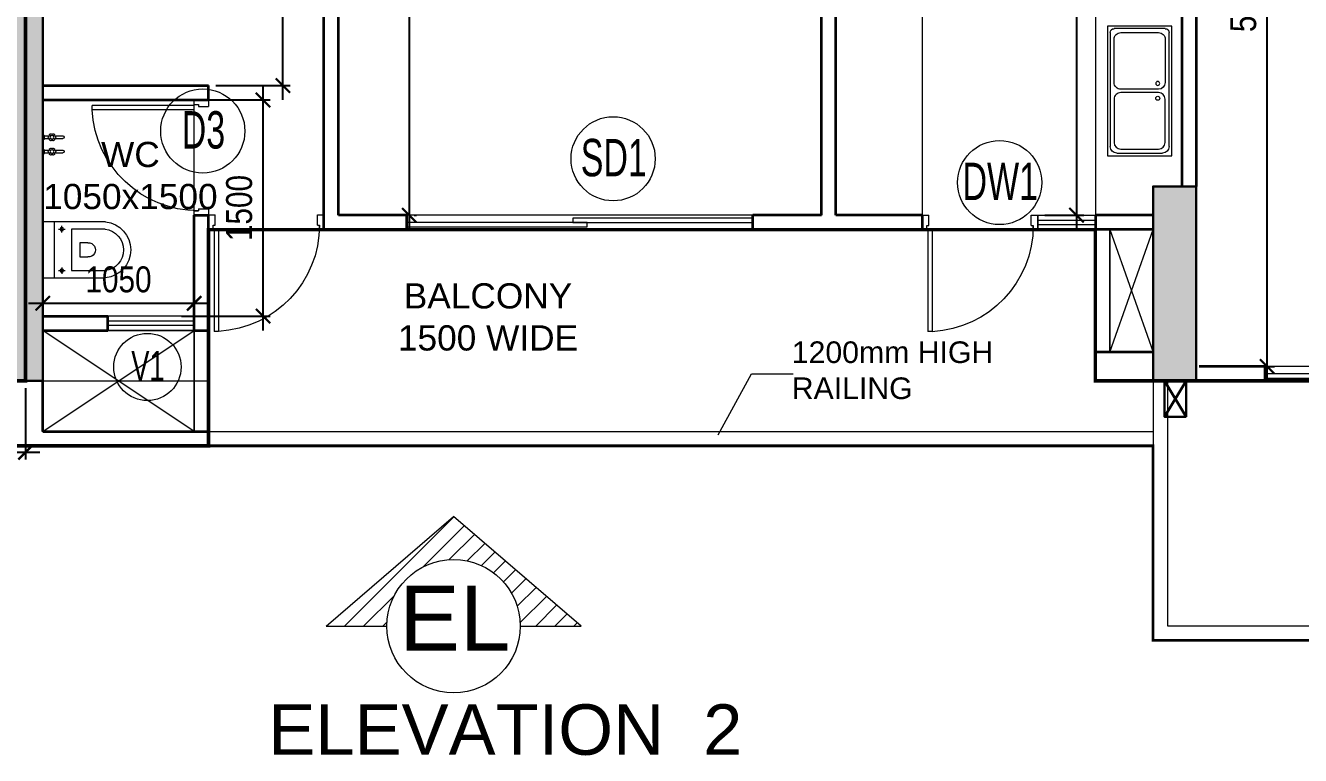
# Model space of a CAD drawing. Header units: millimetres. Extents: x 3650 to 49311, y 3096 to 28325.
# Drawn here: x 29706 to 38549, y 3882 to 8947 of the extents above; entities that cross this region are included whole.
import ezdxf
from ezdxf.enums import TextEntityAlignment as Align

# ---------------------------------------------------------------- set-up
doc = ezdxf.new("R2010")
doc.units = ezdxf.units.MM
doc.linetypes.add('DASHDOT', pattern=[1, 0.5, -0.25, 0, -0.25])
for name, color, linetype, lineweight in [('-cutout', 30, 'Continuous', 30), ('13SC1', 7, 'Continuous', 15), ('25GR1', 7, 'Continuous', 15), ('DIM', 23, 'Continuous', 25), ('DIM 02', 13, 'Continuous', 15), ('DOOR', 36, 'Continuous', 15), ('FIXTURE', 8, 'Continuous', 9), ('GPMTAG', 7, 'Continuous', 15), ('HATCH', 8, 'Continuous', 13), ('Railing', 34, 'Continuous', 20), ('S-COLUMN HATCH', 254, 'Continuous', 13), ('S-TYPICAL COLUMN', 240, 'Continuous', 30), ('SECTION LINE', 7, 'DASHDOT', 35), ('TEXT', 7, 'Continuous', 20), ('WALL', 40, 'Continuous', 35), ('WIN', 142, 'Continuous', 20)]:
    doc.layers.add(name, color=color, linetype=linetype, lineweight=lineweight)
doc.layers.add('AREA', color=1, linetype='Continuous')
doc.styles.add('arial', font='arial.ttf', dxfattribs={"width": 0.75})
doc.styles.add('ARIAL-NARROW', font='')
doc.styles.get("Standard").update_dxf_attribs({"font": 'arial.ttf'})
doc.styles.add('STYOTY', font='ROMANS.shx', dxfattribs={"width": 0.65, "height": 200})
doc.styles.get('ARIAL-NARROW').set_extended_font_data('Arial Narrow')
doc.dimstyles.new('MM 75', dxfattribs={"dimscale": 100, "dimtxt": 1.8, "dimasz": 1, "dimexe": 0.5, "dimexo": 0.5, "dimgap": 0.75, "dimtad": 1, "dimdec": 4, "dimdsep": 46, "dimtxsty": 'ARIAL-NARROW', "dimblk": 'ARCHTICK', "dimcen": -3, "dimdle": 1, "dimadec": 0, "dimazin": 0, "dimtfac": 1, "dimtdec": 4, "dimtofl": 0, "dimtmove": 1, "dimatfit": 3, "dimfxl": 1, "dimtolj": 1, "dimtzin": 0, "dimlwd": -1, "dimlwe": -1, "dimarcsym": 0})
doc.dimstyles.new('SUB- DIM 2', dxfattribs={"dimscale": 200, "dimtxt": 2, "dimasz": 1, "dimexe": 1, "dimexo": 1, "dimgap": 0.5, "dimtad": 1, "dimdec": 4, "dimrnd": 5, "dimdsep": 46, "dimtxsty": 'arial', "dimblk": 'ARCHTICK', "dimcen": -1.5, "dimdle": 1, "dimadec": 0, "dimazin": 0, "dimtfac": 1, "dimtdec": 4, "dimtofl": 0, "dimtmove": 1, "dimatfit": 3, "dimldrblk": 'DOTSMALL', "dimfxl": 1, "dimtolj": 1, "dimtzin": 0, "dimlwd": 13, "dimlwe": 13, "dimarcsym": 0})

# ---------------------------------------------------------------- blocks, each defined once
blk = doc.blocks.new('G$C249D5FE5')
at = {"layer": 'S-COLUMN HATCH'}
h = blk.add_hatch(color=256, dxfattribs=at)
h.dxf.hatch_style = 1
h.paths.add_polyline_path([(24635, 5225), (24875, 5225), (24875, 25), (24635, 25)])
h = blk.add_hatch(color=256, dxfattribs=at)
h.dxf.hatch_style = 1
h.paths.add_polyline_path([(32875, 1375), (32575, 1375), (32575, 25), (32875, 25)])
h = blk.add_hatch(color=256, dxfattribs=at)
h.dxf.hatch_style = 1
h.paths.add_polyline_path([(32875, 1375), (32575, 1375), (32575, 25), (32875, 25)])
at = {"layer": 'S-TYPICAL COLUMN', "ltscale": 500, "elevation": 0}
for points in [[(24635, 5225), (24875, 5225), (24875, 25), (24635, 25)], [(32875, 1375), (32575, 1375), (32575, 25), (32875, 25)], [(32875, 1375), (32575, 1375), (32575, 25), (32875, 25)]]:
    blk.add_lwpolyline(points, close=True, dxfattribs=at)
blk = doc.blocks.new('otyd')
at = {"layer": '13SC1', "color": 7}
blk.add_circle((0, 0), 250, dxfattribs=at)
at = {"layer": '25GR1', "color": 1, "true_color": 0xf00000, "style": 'STYOTY', "width": 0.65, "flags": 1}
for tag, p in [('01', (0, -94.2)), ('02', (3.2, -587.9))]:
    blk.add_attdef(tag, text='', height=200, dxfattribs=at).set_placement(p, align=Align.CENTER)
blk = doc.blocks.new('A$C5ED40C61')
for p, q in [((0, 900), (0, 0)), ((445.8, 900), (0, 900)), ((445.8, 0), (445.8, 900)), ((18.3, 835.8), (18.3, 45.8)), ((45.8, 808.3), (45.8, 507.5)), ((381.7, 881.7), (64.2, 881.7)), ((354.2, 854.2), (91.7, 854.2)), ((400, 507.5), (400, 808.3)), ((427.5, 45.8), (427.5, 835.8)), ((91.7, 461.7), (354.2, 461.7)), ((45.8, 91.7), (45.8, 392.5)), ((91.7, 438.3), (354.2, 438.3)), ((400, 392.5), (400, 91.7)), ((0, 0), (445.8, 0)), ((45.8, 18.3), (400, 18.3)), ((354.2, 45.8), (91.7, 45.8))]:
    blk.add_line(p, q)
at = {"extrusion": (0, 0, -1)}
for centre, major_axis, start_param, end_param in [((64.2, 835.8), (-32.4, 32.4), 5.497787, 7.068583), ((381.7, 835.8), (32.4, 32.4), -0.785398, 0.785398), ((91.7, 392.5), (-32.4, 32.4), -0.785398, 0.785398), ((97.5, 398.7), (-9.72, 9.72), 0.785398, 7.068583), ((354.2, 392.5), (-32.4, -32.4), 2.356194, 3.926991), ((91.7, 91.7), (32.4, 32.4), 2.356194, 3.926991), ((354.2, 91.7), (-32.4, 32.4), 2.356194, 3.926991), ((45.8, 45.8), (-19.4, 19.4), 3.926991, 5.497787), ((400, 45.8), (19.4, 19.4), 0.785398, 2.356194)]:
    blk.add_ellipse(centre, major_axis=major_axis, ratio=1, start_param=start_param, end_param=end_param, dxfattribs=at)
for centre, major_axis, start_param, end_param in [((91.7, 808.3), (-32.4, 32.4), -0.785398, 0.785398), ((354.2, 808.3), (32.4, 32.4), 5.497787, 7.068583), ((91.7, 507.5), (-32.4, -32.4), -0.785398, 0.785398), ((97.5, 501.3), (-9.72, -9.72), 0.785398, 7.068583), ((354.2, 507.5), (-32.4, 32.4), 2.356194, 3.926991)]:
    blk.add_ellipse(centre, major_axis=major_axis, ratio=1, start_param=start_param, end_param=end_param)
blk = doc.blocks.new('d900')
for p, q in [((42.4, 115), (42.4, 908.9)), ((77.4, 908.9), (42.4, 908.9)), ((77.4, 115), (77.4, 908.9)), ((0, 115), (35, 115)), ((0, 115), (0, 0)), ((35, 115), (35, 80)), ((42.4, 115), (77.4, 115)), ((865, 115), (865, 80)), ((865, 115), (900, 115)), ((900, 115), (900, 0)), ((0, 0), (50, 0)), ((35, 80), (50, 80)), ((50, 80), (50, 0)), ((850, 80), (865, 80)), ((850, 80), (850, 0)), ((850, 0), (900, 0))]:
    blk.add_line(p, q)
blk.add_arc((35, 80), 830, 0, 87.07135)
blk = doc.blocks.new('A-CL9-P-Plans$0$level-10$0$wc hdsfgkjshgkjfgkjdghjkfgh_1_3')
at = {"layer": 'FIXTURE'}
for p, q in [((-0.763, 0), (-0.763, -1.711)), ((0.763, 0), (-0.763, 0)), ((-0.763, -0.322), (0.763, -0.322)), ((0.763, -1.711), (0.763, 0)), ((-0.566, -0.786), (-0.566, -1.699)), ((0.566, -0.786), (-0.566, -0.786)), ((0.566, -1.699), (0.566, -0.786))]:
    blk.add_line(p, q, dxfattribs=at)
at = {"layer": 'FIXTURE', "lineweight": 13}
for p, q in [((-0.477, -0.518), (-0.655, -0.518)), ((-0.566, -0.429), (-0.566, -0.607)), ((0.477, -0.518), (0.655, -0.518)), ((0.566, -0.429), (0.566, -0.607)), ((-0.193, -1.009), (-0.193, -1.233)), ((0.193, -1.009), (-0.193, -1.009)), ((0.193, -1.233), (0.193, -1.009))]:
    blk.add_line(p, q, dxfattribs=at)
at = {"layer": 'FIXTURE', "extrusion": (0, 0, -1)}
for centre in [(0.566, -0.518), (-0.566, -0.518)]:
    blk.add_circle(centre, 0.0484, dxfattribs=at)
at = {"layer": 'FIXTURE', "lineweight": 13, "extrusion": (0, 0, -1)}
blk.add_arc((0, -1.246), 0.193, 176.1978, 3.8022, dxfattribs=at)
at = {"layer": 'FIXTURE', "extrusion": (0, 0, -1)}
for radius, start, end in [(0.767, 185.8455, 354.1545), (0.57, 186.5718, 353.4282)]:
    blk.add_arc((0, -1.633), radius, start, end, dxfattribs=at)
blk = doc.blocks.new('A$C6D91053F')
at = {"layer": 'FIXTURE'}
for p, q in [((16, 80.5), (16, 138.8)), ((35.1, 80.5), (35.1, 138.8)), ((115.9, 80.5), (115.9, 138.8)), ((135.1, 80.5), (135.1, 138.8)), ((0, 3.2), (51.1, 3.2)), ((0, 0), (0, 3.2)), ((0, 0), (51.1, 0)), ((12.8, 5.6), (12.8, 12.8)), ((12.8, 12.8), (38.3, 12.8)), ((16, 12.8), (16, 47.3)), ((19.2, 6.2), (19.2, 12.8)), ((31.9, 6.2), (31.9, 12.8)), ((35.1, 12.8), (35.1, 47.3)), ((38.3, 5.6), (38.3, 12.8)), ((51.1, 0), (51.1, 3.2)), ((99.9, 3.2), (99.9, 0)), ((99.9, 3.2), (151.1, 3.2)), ((99.9, 0), (151.1, 0)), ((112.7, 12.8), (138.3, 12.8)), ((112.7, 5.6), (112.7, 12.8)), ((115.9, 12.8), (115.9, 47.3)), ((119.1, 6.2), (119.1, 12.8)), ((131.9, 6.2), (131.9, 12.8)), ((135.1, 12.8), (135.1, 47.3)), ((138.3, 5.6), (138.3, 12.8)), ((151.1, 3.2), (151.1, 0))]:
    blk.add_line(p, q, dxfattribs=at)
for centre in [(25.6, 63.9), (125.5, 63.9)]:
    blk.add_circle(centre, 12.8, dxfattribs=at)
for centre, radius, start, end in [((25.6, 138.8), 9.58, 0, 180), ((20.7, 87.3), 1.6, 101.80513, 189.51269), ((25.6, 63.9), 25.6, 78.19487, 101.80513), ((30.5, 87.3), 1.6, 350.48731, 78.19487), ((125.5, 138.8), 9.58, 0, 180), ((120.6, 87.3), 1.6, 101.80513, 189.51269), ((125.5, 63.9), 25.6, 78.19487, 101.80513), ((130.4, 87.3), 1.6, 350.48731, 78.19487), ((25.6, -97.4), 103.8, 75.74997, 104.25003), ((2.8, 71.4), 1.6, 161.80513, 249.51268), ((2.8, 56.4), 1.6, 110.48732, 198.19487), ((25.6, 63.9), 25.6, 138.19487, 161.80513), ((25.6, 63.9), 25.6, 198.19487, 221.80513), ((0, 63.9), 6.39, 290.48732, 69.51268), ((7.7, 79.9), 1.6, 50.48732, 138.19487), ((7.7, 47.9), 1.6, 221.80513, 309.51268), ((12.8, 86), 6.39, 230.48732, 9.51269), ((12.8, 41.8), 6.39, 350.48731, 129.51268), ((20.7, 40.4), 1.6, 170.48731, 258.19487), ((25.6, 63.9), 25.6, 258.19487, 281.80513), ((30.5, 40.4), 1.6, 281.80513, 9.51269), ((38.3, 86), 6.39, 170.48731, 309.51268), ((38.3, 41.8), 6.39, 50.48732, 189.51269), ((43.4, 79.9), 1.6, 41.80513, 129.51268), ((43.4, 47.9), 1.6, 230.48732, 318.19487), ((25.6, 63.9), 25.6, 18.19487, 41.80513), ((25.6, 63.9), 25.6, 318.19487, 341.80513), ((51.1, 63.9), 6.39, 110.48732, 249.51268), ((48.3, 71.4), 1.6, 290.48732, 18.19487), ((48.3, 56.4), 1.6, 341.80513, 69.51268), ((125.5, -97.4), 103.8, 75.74997, 104.25003), ((102.7, 71.4), 1.6, 161.80513, 249.51268), ((102.7, 56.4), 1.6, 110.48732, 198.19487), ((125.5, 63.9), 25.6, 138.19487, 161.80513), ((125.5, 63.9), 25.6, 198.19487, 221.80513), ((99.9, 63.9), 6.39, 290.48732, 69.51268), ((107.6, 79.9), 1.6, 50.48732, 138.19487), ((107.6, 47.9), 1.6, 221.80513, 309.51268), ((112.7, 86), 6.39, 230.48732, 9.51269), ((112.7, 41.8), 6.39, 350.48731, 129.51268), ((120.6, 40.4), 1.6, 170.48731, 258.19487), ((125.5, 63.9), 25.6, 258.19487, 281.80513), ((130.4, 40.4), 1.6, 281.80513, 9.51269), ((138.3, 86), 6.39, 170.48731, 309.51268), ((138.3, 41.8), 6.39, 50.48732, 189.51269), ((143.4, 79.9), 1.6, 41.80513, 129.51268), ((143.4, 47.9), 1.6, 230.48732, 318.19487), ((125.5, 63.9), 25.6, 18.19487, 41.80513), ((125.5, 63.9), 25.6, 318.19487, 341.80513), ((151.1, 63.9), 6.39, 110.48732, 249.51268), ((148.3, 71.4), 1.6, 290.48732, 18.19487), ((148.3, 56.4), 1.6, 341.80513, 69.51268)]:
    blk.add_arc(centre, radius, start, end, dxfattribs=at)
blk = doc.blocks.new('G$C30D462EE')
at = {"layer": 'DOOR', "ltscale": 0.6}
for p, q in [((-14460, 8100), (-15260, 8100, 0)), ((-9510, 8100), (-10310, 8100)), ((-15360, 8000, 0), (-15360, 7200, 0))]:
    blk.add_line(p, q, dxfattribs=at)
at = {"layer": 'FIXTURE'}
for p, q in [((-10310, 4950), (-10310, 8000)), ((-9110, 4400, 0), (-9110, 8000))]:
    blk.add_line(p, q, dxfattribs=at)
at = {"layer": 'HATCH', "linetype": 'Continuous'}
for p, q in [((-15360, 9500), (-16410, 8800, 0)), ((-16410, 9500), (-15360, 8800, 0)), ((-9010, 8100, 0), (-8710, 8950, 0)), ((-9010, 8950, 0), (-8710, 8100, 0))]:
    blk.add_line(p, q, dxfattribs=at)
at = {"layer": 'Railing'}
for p, q in [((-8710, 9150), (-8710, 10950)), ((-8710, 10950, 0), (750, 10950, 0)), ((-8610, 9150), (-8610, 10850)), ((-8610, 10850, 0), (650, 10850, 0)), ((-15260, 9600), (-8710, 9600)), ((-15360, 8800, 0), (-15360, 9500)), ((-15260, 9500), (-8710, 9500)), ((-15260, 8800, 0), (-15260, 9500)), ((-9110, 8100, 0), (-9110, 8950, 0)), ((-9010, 8100, 0), (-9010, 8950, 0))]:
    blk.add_line(p, q, dxfattribs=at)
at = {"layer": 'WALL'}
for p, q in [((-16650, 9600), (-15260, 9600)), ((-15260, 9500), (-15260, 9600)), ((-16410, 9500), (-16410, 9150, 0)), ((-16410, 9500), (-15260, 9500)), ((-9110, 8950, 0), (-9110, 9150, 0)), ((-8710, 9150, 0), (-9110, 9150, 0)), ((-7935, 9150), (-8710, 9150)), ((-7935, 9050), (-7935, 9150)), ((-7935, 9050), (-8390, 9050)), ((-8710, 8950, 0), (-9110, 8950, 0)), ((-16410, 8800, 0), (-15960, 8800, 0)), ((-15960, 8800, 0), (-15960, 8700, 0)), ((-15360, 8800, 0), (-15360, 8000, 0)), ((-15360, 8800, 0), (-15260, 8800, 0)), ((-15260, 8800, 0), (-15260, 8000, 0)), ((-15260, 8800, 0), (-15260, 8800, 0)), ((-16410, 8700, 0), (-15960, 8700, 0)), ((-14460, 8100, 0), (-14460, 4050, 0)), ((-13885, 8100), (-14460, 8100, 0)), ((-13885, 8100), (-13885, 8000)), ((-10310, 8100), (-11485, 8100)), ((-11485, 8100), (-11485, 8000)), ((-10310, 8100), (-10410, 8100)), ((-10310, 8000), (-10310, 8100)), ((-8710, 8100, 0), (-9110, 8100)), ((-9110, 8000), (-9110, 8100)), ((-15360, 8000, 0), (-15260, 8000, 0)), ((-14360, 8000), (-14360, 4150)), ((-13885, 8000), (-14360, 8000)), ((-11010, 8000), (-11485, 8000)), ((-11010, 8000), (-11010, 4150)), ((-10310, 8000), (-10910, 8000)), ((-10910, 8000), (-10910, 4050)), ((-8710, 8000, 0), (-9110, 8000)), ((-8510, 4400, 0), (-8510, 7800, 0)), ((-8410, 4400, 0), (-8410, 7800, 0)), ((-16410, 7200, 0), (-15260, 7200, 0)), ((-15260, 7200, 0), (-15260, 7100, 0)), ((-16410, 7100, 0), (-15260, 7100, 0))]:
    blk.add_line(p, q, dxfattribs=at)
at = {"layer": 'WIN'}
for p, q in [((-5535, 9150), (-7935, 9150)), ((-5535, 9050), (-7935, 9050)), ((-15360, 8800, 0), (-15960, 8800, 0)), ((-15360, 8765, 0), (-15960, 8765, 0)), ((-15360, 8735, 0), (-15960, 8735, 0)), ((-15360, 8700, 0), (-15960, 8700, 0)), ((-11485, 8100), (-13885, 8100)), ((-9510, 8000), (-9510, 8100)), ((-9510, 8100), (-9110, 8100)), ((-9510, 8065), (-9110, 8065)), ((-11485, 8000), (-13885, 8000)), ((-9510, 8035), (-9110, 8035)), ((-9510, 8000), (-9110, 8000))]:
    blk.add_line(p, q, dxfattribs=at)
for points in [[(-7935, 9100), (-7935, 9130), (-6685, 9130), (-6685, 9100)], [(-13885, 8050), (-13885, 8080), (-12635, 8080), (-12635, 8050)], [(-12735, 8020), (-12735, 8050), (-11485, 8050), (-11485, 8020)]]:
    blk.add_lwpolyline(points, close=True, dxfattribs=at)
at = {"layer": 'DOOR', "ltscale": 0.6, "xscale": 0.8888888888886131, "yscale": 0.8888888888886131, "zscale": 0.8888888888886131}
for p in [(-15260, 7997.8), (-10310, 8000)]:
    blk.add_blockref('d900', p, dxfattribs=at)
at = {"layer": 'DOOR', "ltscale": 0.6, "xscale": 0.8888888888886131, "yscale": 0.8888888888886131, "zscale": 0.8888888888886131, "rotation": 90.00000000000026}
blk.add_blockref('d900', (-15260, 7200, 0), dxfattribs=at)
at = {"layer": 'FIXTURE', "extrusion": (2.4332e-12, -2.67e-14, -1), "xscale": 254.1666666790857, "yscale": 254.1666666790857, "rotation": 270.0000000000002}
blk.add_blockref('A-CL9-P-Plans$0$level-10$0$wc hdsfgkjshgkjfgkjdghjkfgh_1_3', (16410, 8240.6, 0), dxfattribs=at)
at = {"layer": 'FIXTURE', "ltscale": 0.2, "rotation": 270.0000000000003}
blk.add_blockref('A$C6D91053F', (-16410, 7584, 0), dxfattribs=at)
at = {"layer": 'FIXTURE', "xscale": -1}
blk.add_blockref('A$C5ED40C61', (-8579.8, 6687.2, 0), dxfattribs=at)
blk = doc.blocks.new('_ArchTick')
at = {"color": 0, "linetype": 'ByBlock', "const_width": 0.15}
blk.add_lwpolyline([(-0.5, -0.5), (0.5, 0.5)], dxfattribs=at)
blk = doc.blocks.new('*D255')
at = {"layer": 'Defpoints', "color": 0}
for p in [(37826.3, 11680.7, 0), (38317.9, 11680.7), (38063.8, 6580.7, 0)]:
    blk.add_point(p, dxfattribs=at)
at = {"layer": 'DIM'}
for p, q in [((38317.9, 6480.7), (38317.9, 11780.7)), ((37876.3, 11680.7), (38367.9, 11680.7)), ((38113.8, 6580.7), (38367.9, 6580.7))]:
    blk.add_line(p, q, dxfattribs=at)
at = {"layer": 'DIM', "xscale": 100, "yscale": 100, "zscale": 100}
for p, rotation in [((38317.9, 11680.7), 90), ((38317.9, 6580.7), 270)]:
    blk.add_blockref('_ArchTick', p, dxfattribs=dict(at, rotation=rotation))
at = {"layer": 'DIM', "color": 3, "insert": (38152.9, 9130.7), "char_height": 180, "attachment_point": 5, "rotation": 90, "style": 'ARIAL-NARROW'}
blk.add_mtext('\\A1;5100', dxfattribs=at)
blk = doc.blocks.new('*D260')
at = {"layer": 'Defpoints', "color": 0}
for p in [(32285.3, 11480.7, 0), (32351.3, 7630.7, 0), (32367.9, 7630.7)]:
    blk.add_point(p, dxfattribs=at)
at = {"layer": 'DIM'}
for p, q in [((32367.9, 11580.7), (32367.9, 7530.7)), ((32335.3, 11480.7), (32417.9, 11480.7)), ((32401.3, 7630.7), (32417.9, 7630.7))]:
    blk.add_line(p, q, dxfattribs=at)
at = {"layer": 'DIM', "xscale": 100, "yscale": 100, "zscale": 100}
for p, rotation in [((32367.9, 11480.7), 90), ((32367.9, 7630.7), 270)]:
    blk.add_blockref('_ArchTick', p, dxfattribs=dict(at, rotation=rotation))
at = {"layer": 'DIM', "color": 3, "insert": (32202.9, 9555.7), "char_height": 180, "attachment_point": 5, "rotation": 90, "style": 'ARIAL-NARROW'}
blk.add_mtext('\\A1;3850', dxfattribs=at)
blk = doc.blocks.new('*D261')
at = {"layer": 'Defpoints', "color": 0}
for p in [(35926.3, 11580.7, 0), (36726.3, 7630.7, 0), (36995.4, 7630.7)]:
    blk.add_point(p, dxfattribs=at)
at = {"layer": 'DIM'}
for p, q in [((36995.4, 11680.7), (36995.4, 7530.7)), ((35976.3, 11580.7), (37045.4, 11580.7)), ((36776.3, 7630.7), (37045.4, 7630.7))]:
    blk.add_line(p, q, dxfattribs=at)
at = {"layer": 'DIM', "xscale": 100, "yscale": 100, "zscale": 100}
for p, rotation in [((36995.4, 11580.7), 90), ((36995.4, 7630.7), 270)]:
    blk.add_blockref('_ArchTick', p, dxfattribs=dict(at, rotation=rotation))
at = {"layer": 'DIM', "color": 3, "insert": (36830.4, 9605.7), "char_height": 180, "attachment_point": 5, "rotation": 90, "style": 'ARIAL-NARROW'}
blk.add_mtext('\\A1;3950', dxfattribs=at)
blk = doc.blocks.new('*D262')
at = {"layer": 'Defpoints', "color": 0}
for p in [(30833.9, 8430.7, 0), (31353.8, 8430.7), (30737.6, 6930.7, 0)]:
    blk.add_point(p, dxfattribs=at)
at = {"layer": 'DIM'}
for p, q in [((31353.8, 6830.7), (31353.8, 8530.7)), ((30883.9, 8430.7), (31403.8, 8430.7)), ((30787.6, 6930.7), (31403.8, 6930.7))]:
    blk.add_line(p, q, dxfattribs=at)
at = {"layer": 'DIM', "xscale": 100, "yscale": 100, "zscale": 100}
for p, rotation in [((31353.8, 8430.7), 90), ((31353.8, 6930.7), 270)]:
    blk.add_blockref('_ArchTick', p, dxfattribs=dict(at, rotation=rotation))
at = {"layer": 'DIM', "color": 3, "insert": (31188.8, 7680.7), "char_height": 180, "attachment_point": 5, "rotation": 90, "style": 'ARIAL-NARROW'}
blk.add_mtext('\\A1;1500', dxfattribs=at)
blk = doc.blocks.new('*D263')
at = {"layer": 'Defpoints', "color": 0}
for p in [(30876.3, 10880.7, 0), (31492, 10880.7), (30976.3, 8530.7, 0)]:
    blk.add_point(p, dxfattribs=at)
at = {"layer": 'DIM'}
for p, q in [((31492, 8430.7), (31492, 10980.7)), ((30926.3, 10880.7), (31542, 10880.7)), ((31026.3, 8530.7), (31542, 8530.7))]:
    blk.add_line(p, q, dxfattribs=at)
at = {"layer": 'DIM', "xscale": 100, "yscale": 100, "zscale": 100}
for p, rotation in [((31492, 10880.7), 90), ((31492, 8530.7), 270)]:
    blk.add_blockref('_ArchTick', p, dxfattribs=dict(at, rotation=rotation))
at = {"layer": 'DIM', "color": 3, "insert": (31327, 9705.7), "char_height": 180, "attachment_point": 5, "rotation": 90, "style": 'ARIAL-NARROW'}
blk.add_mtext('\\A1;2350', dxfattribs=at)
blk = doc.blocks.new('*D265')
at = {"layer": 'Defpoints', "color": 0}
for p in [(30876.3, 7019.5), (30876.3, 7013.8, 0), (29826.3, 6930.7, 0)]:
    blk.add_point(p, dxfattribs=at)
at = {"layer": 'DIM'}
for p, q in [((29726.3, 7019.5), (30976.3, 7019.5)), ((29826.3, 6980.7), (29826.3, 7069.5)), ((30876.3, 7063.8), (30876.3, 7069.5))]:
    blk.add_line(p, q, dxfattribs=at)
at = {"layer": 'DIM', "xscale": 100, "yscale": 100, "zscale": 100, "rotation": 180}
blk.add_blockref('_ArchTick', (29826.3, 7019.5), dxfattribs=at)
at = {"layer": 'DIM', "xscale": 100, "yscale": 100, "zscale": 100}
blk.add_blockref('_ArchTick', (30876.3, 7019.5), dxfattribs=at)
at = {"layer": 'DIM', "color": 3, "insert": (30351.3, 7184.5), "char_height": 180, "attachment_point": 5, "style": 'ARIAL-NARROW'}
blk.add_mtext('\\A1;1050', dxfattribs=at)
blk = doc.blocks.new('*D319')
at = {"layer": 'Defpoints', "color": 0}
for p in [(24936.3, 6480.7, 0), (29706.3, 6480.7, 0), (24936.3, 5985.4)]:
    blk.add_point(p, dxfattribs=at)
at = {"layer": 'DIM'}
for p, q in [((24936.3, 6430.7), (24936.3, 5935.4)), ((29706.3, 6430.7), (29706.3, 5935.4)), ((29806.3, 5985.4), (24836.3, 5985.4))]:
    blk.add_line(p, q, dxfattribs=at)
at = {"layer": 'DIM', "xscale": 100, "yscale": 100, "zscale": 100, "rotation": 180}
blk.add_blockref('_ArchTick', (24936.3, 5985.4), dxfattribs=at)
at = {"layer": 'DIM', "xscale": 100, "yscale": 100, "zscale": 100}
blk.add_blockref('_ArchTick', (29706.3, 5985.4), dxfattribs=at)
at = {"layer": 'DIM', "color": 3, "insert": (27321.3, 6150.4), "char_height": 180, "attachment_point": 5, "style": 'ARIAL-NARROW'}
blk.add_mtext('\\A1;4770', dxfattribs=at)
blk = doc.blocks.new('G$CFD200602')
at = {"layer": 'AREA', "const_width": 25}
for points in [[(1033.47905, 1621.99803), (1153.47905, 1621.99803), (1153.47905, 6121.99803), (2223.47905, 6121.99803), (2223.47905, 6821.99803), (3223.47905, 6821.99803), (3223.47905, 8321.99803)], [(17683.47905, 10771.99803), (17683.47905, 7471.99803), (18363.47905, 7471.99803), (18363.47905, 4771.99803), (18433.47905, 4771.99803), (18433.47905, 1621.99803), (8573.47905, 1621.99803), (8573.47905, 2671.99803), (2423.47905, 2671.99803), (2423.47905, 1171.99803), (1033.47905, 1171.99803)]]:
    blk.add_lwpolyline(points, dxfattribs=at)
at = {"layer": 'HATCH'}
blk.add_line((1153.47905, 1621.99803), (2423.47905, 1621.99803), dxfattribs=at)
blk = doc.blocks.new('_DotSmall')
at = {"color": 0, "linetype": 'ByBlock', "const_width": 0.5}
blk.add_lwpolyline([(-0.0625, 0, 1), (0.0625, 0, 1)], format="xyb", close=True, dxfattribs=at)
blk = doc.blocks.new('G$CA3970B29')
at = {"layer": 'TEXT', "ltscale": 500, "insert": (-11965.3, -18025.5, 0), "char_height": 150, "width": 1882.654, "attachment_point": 1}
blk.add_mtext('\\pxql;1200mm HIGH RAILING', dxfattribs=at)
at = {"layer": 'TEXT', "ltscale": 500, "has_arrowhead": 0}
blk.add_leader([(-12476.3, -18672.7, 0), (-12245.8, -18249.5, 0), (-11956, -18249.5, 0)], dimstyle='SUB- DIM 2', override={"dimgap": 0.5, "dimtad": 0}, dxfattribs=at)

msp = doc.modelspace()

# ---------------------------------------------------------------- hatches: boundary and pattern name
at = {"layer": 'SECTION LINE', "lineweight": 5}
h = msp.add_hatch(dxfattribs=at)
h.set_pattern_fill('ANSI31', color=256, scale=567.1875, angle=180)
h.set_pattern_definition([(45, (-7942207.73, 1469335.19), (-66.2912607, 66.2912607), [])])
h.paths.add_polyline_path([(33137.86097, 4779.62395, 1), (32212.95572, 4779.62395), (31791.52712, 4779.62395), (32675.40834, 5539.76297), (33559.28957, 4779.62395)])

# ---------------------------------------------------------------- linework, layer by layer
at = {"layer": '-cutout'}
for p, q in [((37606.29377, 6480.74831, 0), (37756.29377, 6230.74831, 0)), ((37756.29377, 6480.74831, 0), (37606.29377, 6230.74831, 0))]:
    msp.add_line(p, q, dxfattribs=at)
at = {"layer": '-cutout', "elevation": 0}
msp.add_lwpolyline([(37756.29377, 6230.74831), (37606.29377, 6230.74831), (37606.29377, 6480.74831), (37756.29377, 6480.74831)], close=True, dxfattribs=at)
at = {"layer": 'Defpoints', "const_width": 20, "elevation": 0}
msp.add_lwpolyline([(29586.29377, 6030.74831), (30976.29377, 6030.74831), (30976.29377, 7530.74831), (37126.29377, 7530.74831), (37126.29377, 6480.74831), (46986.29377, 6480.74831), (46986.29377, 9630.74831), (46916.29377, 9630.74831), (46916.29377, 12330.74831), (46236.29377, 12330.74831), (46236.29377, 18930.74831), (46916.29377, 18930.74831), (46916.29377, 21630.74831), (46986.29377, 21630.74831), (46986.29377, 24780.74831), (37526.29377, 24780.74831), (37126.29377, 24780.74831), (37126.29377, 23730.74831), (30976.29377, 23730.74831), (30976.29377, 25230.74831), (29586.29377, 25230.74831)], dxfattribs=at)
at = {"layer": 'Defpoints', "color": 2, "const_width": 20, "elevation": 0}
msp.add_lwpolyline([(46986.29377, 4680.74831), (46986.29377, 6480.74831), (37126.29377, 6480.74831), (37126.29377, 7530.74831), (30976.29377, 7530.74831), (30976.29377, 6030.74831), (37526.29377, 6030.74831), (37526.29377, 4680.74831)], close=True, dxfattribs=at)
at = {"layer": 'Defpoints', "color": 1, "const_width": 10, "elevation": 0}
for points in [[(37226.29377, 7530.74831), (37526.29377, 7530.74831), (37526.29377, 6680.74831), (37226.29377, 6680.74831)], [(29826.29377, 6830.74831), (30876.29377, 6830.74831), (30876.29377, 6130.74831), (29826.29377, 6130.74831)]]:
    msp.add_lwpolyline(points, close=True, dxfattribs=at)
at = {"layer": 'SECTION LINE', "linetype": 'Continuous', "lineweight": 15}
for p, q in [((31791.52712, 4779.62395, 35.78576), (32675.40834, 5539.76297, 35.78576)), ((33559.28957, 4779.62395, 35.78576), (32675.40834, 5539.76297, 35.78576)), ((31791.52712, 4779.62395, 35.78576), (32212.95572, 4779.62395, 35.78576)), ((33137.86097, 4779.62395, 35.78576), (33559.28957, 4779.62395, 35.78576))]:
    msp.add_line(p, q, dxfattribs=at)
msp.add_circle((32675.40834, 4779.62395, 35.78576), 462.45262, dxfattribs=at)

# ---------------------------------------------------------------- block references
at = {"layer": 'DIM 02'}
msp.add_blockref('G$CFD200602', (28552.81472, 4858.75028, 0), dxfattribs=at)
at = {"layer": 'GPMTAG'}
ref = msp.add_blockref('otyd', (30935.88135, 8214.83104, 0), dxfattribs=dict(at, xscale=1.167124152258039, yscale=1.167124152258039, zscale=1.167124152258039))
ref.add_attrib('01', 'D3', dxfattribs={"layer": '25GR1', "height": 259.360923, "width": 0.65}).set_placement((30940.38349, 8093.49311, 0), align=Align.CENTER)
ref = msp.add_blockref('otyd', (33781.94557, 8022.23904, 0), dxfattribs=dict(at, xscale=1.167124152258039, yscale=1.167124152258039, zscale=1.167124152258039))
ref.add_attrib('01', 'SD1', dxfattribs={"layer": '25GR1', "height": 259.360923, "width": 0.65}).set_placement((33786.44771, 7900.90111, 0), align=Align.CENTER)
ref = msp.add_blockref('otyd', (36462.32512, 7857.49862, 0), dxfattribs=dict(at, xscale=1.167124152258039, yscale=1.167124152258039, zscale=1.167124152258039))
ref.add_attrib('01', 'DW1', dxfattribs={"layer": '25GR1', "height": 259.360923, "width": 0.65}).set_placement((36466.82726, 7736.16069, 0), align=Align.CENTER)
ref = msp.add_blockref('otyd', (30551.566, 6577.81866, 0), dxfattribs=dict(at, xscale=0.933699321806431, yscale=0.933699321806431, zscale=0.933699321806431))
ref.add_attrib('01', 'V1', dxfattribs={"layer": '25GR1', "height": 207.488738, "width": 0.65}).set_placement((30555.16771, 6480.74831, 0), align=Align.CENTER)
at = {"layer": 'S-TYPICAL COLUMN'}
msp.add_blockref('G$C249D5FE5', (4951.29377, 6455.74831, 0), dxfattribs=at)
at = {"layer": 'WALL'}
msp.add_blockref('G$CA3970B29', (46986.29377, 24780.74831, 0), dxfattribs=at)
at = {"layer": 'WALL', "xscale": -1, "rotation": 180}
msp.add_blockref('G$C30D462EE', (46236.29377, 15630.74831, 0), dxfattribs=at)

# ---------------------------------------------------------------- texts
at = {"layer": 'SECTION LINE', "linetype": 'Continuous', "lineweight": 15, "attachment_point": 2}
for s, insert, char_height, width in [('\\pxqc;EL', (32683.7802, 5060.19531, 8.94644), 450, 187.5), ('\\pxqc;ELEVATION  2', (33034.43661, 4236.92252, 0), 350, 4508.9915476)]:
    msp.add_mtext(s, dxfattribs=dict(at, insert=insert, char_height=char_height, width=width))
at = {"layer": 'TEXT', "ltscale": 500, "char_height": 175, "attachment_point": 7}
for s, insert, width in [('\\pxqc;{\\C0;WC\\P1050x1500}', (29876.71177, 7670.62998, 0), 1114.3315996), ('\\pxqc;{\\C0;BALCONY \\P1500 WIDE}', (32201.87769, 6689.50956, 0), 1424.2595897)]:
    msp.add_mtext(s, dxfattribs=dict(at, insert=insert, width=width))

# ---------------------------------------------------------------- dimensions: what is measured, and where the dimension line sits
at = {"layer": 'DIM'}
for base, p1, p2, picture, middle in [((38317.86945, 11680.74831, 0), (38063.79377, 6580.74831, 0), (37826.29377, 11680.74831, 0), '*D255', (38152.86945, 9130.74831, 0)), ((36995.43487, 7630.74831, 0), (35926.29377, 11580.74831, 0), (36726.29377, 7630.74831, 0), '*D261', (36830.43487, 9605.74831, 0)), ((32367.90661, 7630.74831, 0), (32285.29913, 11480.74831, 0), (32351.29377, 7630.74831, 0), '*D260', (32202.90661, 9555.74831, 0)), ((31492.0099, 10880.74831, 0), (30976.29377, 8530.74831, 0), (30876.29377, 10880.74831, 0), '*D263', (31327.0099, 9705.74831, 0)), ((31353.75711, 8430.74831, 0), (30737.64299, 6930.74831, 0), (30833.87497, 8430.74831, 0), '*D262', (31188.75711, 7680.74831, 0))]:
    dim = msp.add_linear_dim(base=base, p1=p1, p2=p2, angle=90, dimstyle='MM 75', override={"dimpost": '\\X'}, dxfattribs=at)
    dim.commit()
    dim.dimension.update_dxf_attribs({"geometry": picture, "text_midpoint": middle})
for base, p1, p2, override, picture, middle in [((30876.29377, 7019.53162, 0), (29826.29377, 6930.74831, 0), (30876.29377, 7013.79499, 0), {"dimpost": '\\X'}, '*D265', (30351.29377, 7184.53162, 0)), ((24936.29377, 5985.41602, 0), (29706.29377, 6480.74831, 0), (24936.29377, 6480.74831, 0), {"dimpost": '\\X', "dimtxsty": 'ARIAL-NARROW'}, '*D319', (27321.29377, 6150.41602, 0))]:
    dim = msp.add_linear_dim(base=base, p1=p1, p2=p2, dimstyle='MM 75', override=override, dxfattribs=at)
    dim.commit()
    dim.dimension.update_dxf_attribs({"geometry": picture, "text_midpoint": middle})

doc.saveas('drawing.dxf')
